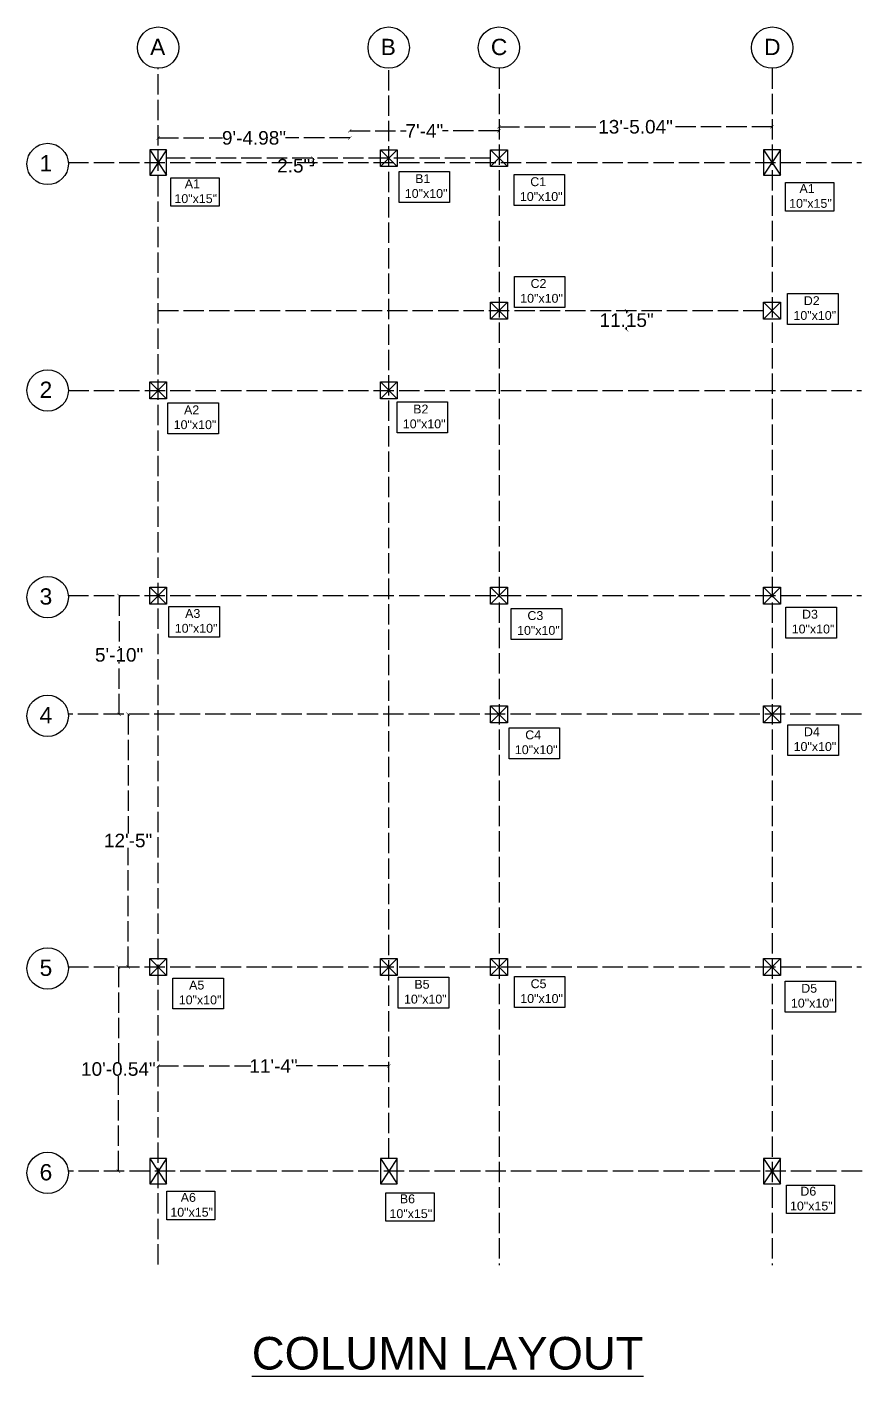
# Model space of a CAD drawing. Header units: inches. Extents: x -19338 to 10560, y -12 to 4973.
# Drawn here: x 1158 to 1650, y 176 to 971 of the extents above; entities that cross this region are included whole.
import ezdxf

# ---------------------------------------------------------------- set-up
doc = ezdxf.new("R2010")
doc.units = ezdxf.units.IN
doc.header["$MEASUREMENT"] = 0
doc.linetypes.add('ACAD_ISO02W100', pattern=[15, 12, -3])
doc.layers.add('C', color=141, linetype='Continuous')
doc.layers.add('C1', color=10, linetype='Continuous')
doc.layers.add('Naming', color=50, linetype='Continuous', plot=False)
doc.styles.get("Standard").update_dxf_attribs({"font": 'arial.ttf'})
doc.dimstyles.get("Standard").update_dxf_attribs({"dimtxt": 8, "dimasz": 2, "dimexe": 0.18, "dimexo": 0.0625, "dimgap": 0.09, "dimtad": 0, "dimtih": 1, "dimtoh": 1, "dimdsep": 46, "dimlunit": 3, "dimtxsty": 'Standard', "dimblk": 'ARCHTICK', "dimcen": 0.09, "dimse1": 1, "dimse2": 1, "dimclrd": 2, "dimadec": 0, "dimazin": 0, "dimtfac": 1, "dimtofl": 0, "dimtmove": 0, "dimatfit": 3, "dimfxl": 1, "dimtolj": 1, "dimtzin": 0, "dimarcsym": 0})

# ---------------------------------------------------------------- blocks, each defined once
blk = doc.blocks.new('_ArchTick')
at = {"color": 0, "linetype": 'ByBlock', "const_width": 0.15}
blk.add_lwpolyline([(-0.5, -0.5), (0.5, 0.5)], dxfattribs=at)
blk = doc.blocks.new('*D19')
at = {"color": 2, "linetype": 'ACAD_ISO02W100', "lineweight": -2, "transparency": 16777216}
for p, q in [((1326.78, 893.86), (1326.78, 891.36)), ((1326.78, 891.36), (1326.78, 889.36)), ((1326.78, 889.36), (1324.78, 889.36))]:
    blk.add_line(p, q, dxfattribs=at)
at = {"layer": 'Defpoints', "color": 0, "linetype": 'ACAD_ISO02W100', "transparency": 16777216}
for p in [(1326.78, 893.86), (1326.78, 891.36), (1326.78, 891.36)]:
    blk.add_point(p, dxfattribs=at)
at = {"color": 2, "linetype": 'ACAD_ISO02W100', "lineweight": -2, "transparency": 16777216, "xscale": 2, "yscale": 2, "zscale": 2}
for p, rotation in [((1326.78, 893.86), 90), ((1326.78, 891.36), 270)]:
    blk.add_blockref('_ArchTick', p, dxfattribs=dict(at, rotation=rotation))
at = {"color": 0, "linetype": 'ACAD_ISO02W100', "transparency": 16777216, "insert": (1315.36, 889.36), "char_height": 8, "attachment_point": 5}
blk.add_mtext('\\A1;2.5"', dxfattribs=at)
blk = doc.blocks.new('*D20')
at = {"color": 2, "linetype": 'ACAD_ISO02W100', "lineweight": -2, "transparency": 16777216}
for p, q in [((1511.63, 803.86), (1511.63, 802.46)), ((1511.63, 792.71), (1511.63, 794.11))]:
    blk.add_line(p, q, dxfattribs=at)
at = {"layer": 'Defpoints', "color": 0, "linetype": 'ACAD_ISO02W100', "transparency": 16777216}
for p in [(1513.16, 803.86), (1511.63, 792.71), (1513.16, 792.71)]:
    blk.add_point(p, dxfattribs=at)
at = {"color": 2, "linetype": 'ACAD_ISO02W100', "lineweight": -2, "transparency": 16777216, "xscale": 2, "yscale": 2, "zscale": 2}
for p, rotation in [((1511.63, 803.86), 90), ((1511.63, 792.71), 270)]:
    blk.add_blockref('_ArchTick', p, dxfattribs=dict(at, rotation=rotation))
at = {"color": 0, "linetype": 'ACAD_ISO02W100', "transparency": 16777216, "insert": (1511.63, 798.28), "char_height": 8, "attachment_point": 5}
blk.add_mtext('\\A1;11.15"', dxfattribs=at)
blk = doc.blocks.new('*D21')
at = {"color": 2, "linetype": 'ACAD_ISO02W100', "lineweight": -2, "transparency": 16777216}
for p, q in [((1235.42, 358.44), (1289.97, 358.44)), ((1371.42, 358.44), (1316.88, 358.44))]:
    blk.add_line(p, q, dxfattribs=at)
at = {"layer": 'Defpoints', "color": 0, "linetype": 'ACAD_ISO02W100', "transparency": 16777216}
for p in [(1371.42, 358.44), (1235.42, 355.96), (1371.42, 355.96)]:
    blk.add_point(p, dxfattribs=at)
at = {"color": 2, "linetype": 'ACAD_ISO02W100', "lineweight": -2, "transparency": 16777216, "xscale": 2, "yscale": 2, "zscale": 2, "rotation": 180}
blk.add_blockref('_ArchTick', (1235.42, 358.44), dxfattribs=at)
at = {"color": 2, "linetype": 'ACAD_ISO02W100', "lineweight": -2, "transparency": 16777216, "xscale": 2, "yscale": 2, "zscale": 2}
blk.add_blockref('_ArchTick', (1371.42, 358.44), dxfattribs=at)
at = {"color": 0, "linetype": 'ACAD_ISO02W100', "transparency": 16777216, "insert": (1303.42, 358.44), "char_height": 8, "attachment_point": 5}
blk.add_mtext('\\A1;11\'-4"', dxfattribs=at)
blk = doc.blocks.new('*D22')
at = {"color": 2, "linetype": 'ACAD_ISO02W100', "lineweight": -2, "transparency": 16777216}
for p, q in [((1235.42, 905.79), (1273.42, 905.79)), ((1348.4, 905.79), (1310.4, 905.79))]:
    blk.add_line(p, q, dxfattribs=at)
at = {"layer": 'Defpoints', "color": 0, "linetype": 'ACAD_ISO02W100', "transparency": 16777216}
for p in [(1235.42, 905.3), (1348.4, 905.79), (1348.4, 905.45)]:
    blk.add_point(p, dxfattribs=at)
at = {"color": 2, "linetype": 'ACAD_ISO02W100', "lineweight": -2, "transparency": 16777216, "xscale": 2, "yscale": 2, "zscale": 2, "rotation": 180}
blk.add_blockref('_ArchTick', (1235.42, 905.79), dxfattribs=at)
at = {"color": 2, "linetype": 'ACAD_ISO02W100', "lineweight": -2, "transparency": 16777216, "xscale": 2, "yscale": 2, "zscale": 2}
blk.add_blockref('_ArchTick', (1348.4, 905.79), dxfattribs=at)
at = {"color": 0, "linetype": 'ACAD_ISO02W100', "transparency": 16777216, "insert": (1291.91, 905.79), "char_height": 8, "attachment_point": 5}
blk.add_mtext('\\A1;9\'-4.98"', dxfattribs=at)
blk = doc.blocks.new('*D23')
at = {"color": 2, "linetype": 'ACAD_ISO02W100', "lineweight": -2, "transparency": 16777216}
for p, q in [((1348.38, 909.96), (1381.69, 909.96)), ((1436.38, 909.96), (1403.07, 909.96))]:
    blk.add_line(p, q, dxfattribs=at)
at = {"layer": 'Defpoints', "color": 0, "linetype": 'ACAD_ISO02W100', "transparency": 16777216}
for p in [(1348.38, 919.33), (1436.38, 919.44), (1436.38, 909.96)]:
    blk.add_point(p, dxfattribs=at)
at = {"color": 2, "linetype": 'ACAD_ISO02W100', "lineweight": -2, "transparency": 16777216, "xscale": 2, "yscale": 2, "zscale": 2, "rotation": 180}
blk.add_blockref('_ArchTick', (1348.38, 909.96), dxfattribs=at)
at = {"color": 2, "linetype": 'ACAD_ISO02W100', "lineweight": -2, "transparency": 16777216, "xscale": 2, "yscale": 2, "zscale": 2}
blk.add_blockref('_ArchTick', (1436.38, 909.96), dxfattribs=at)
at = {"color": 0, "linetype": 'ACAD_ISO02W100', "transparency": 16777216, "insert": (1392.38, 909.96), "char_height": 8, "attachment_point": 5}
blk.add_mtext('\\A1;7\'-4"', dxfattribs=at)
blk = doc.blocks.new('*D24')
at = {"color": 2, "linetype": 'ACAD_ISO02W100', "lineweight": -2, "transparency": 16777216}
for p, q in [((1212.39, 635.86), (1212.39, 605.03)), ((1212.39, 565.86), (1212.39, 596.68))]:
    blk.add_line(p, q, dxfattribs=at)
at = {"layer": 'Defpoints', "color": 0, "linetype": 'ACAD_ISO02W100', "transparency": 16777216}
for p in [(1217.93, 635.86), (1212.39, 565.86), (1217.93, 565.86)]:
    blk.add_point(p, dxfattribs=at)
at = {"color": 2, "linetype": 'ACAD_ISO02W100', "lineweight": -2, "transparency": 16777216, "xscale": 2, "yscale": 2, "zscale": 2}
for p, rotation in [((1212.39, 635.86), 90), ((1212.39, 565.86), 270)]:
    blk.add_blockref('_ArchTick', p, dxfattribs=dict(at, rotation=rotation))
at = {"color": 0, "linetype": 'ACAD_ISO02W100', "transparency": 16777216, "insert": (1212.39, 600.86), "char_height": 8, "attachment_point": 5}
blk.add_mtext('\\A1;5\'-10"', dxfattribs=at)
blk = doc.blocks.new('*D25')
at = {"color": 2, "linetype": 'ACAD_ISO02W100', "lineweight": -2, "transparency": 16777216}
for p, q in [((1217.69, 565.86), (1217.69, 495.53)), ((1217.69, 416.86), (1217.69, 487.18))]:
    blk.add_line(p, q, dxfattribs=at)
at = {"layer": 'Defpoints', "color": 0, "linetype": 'ACAD_ISO02W100', "transparency": 16777216}
for p in [(1217.93, 565.86), (1217.69, 416.86), (1217.93, 416.86)]:
    blk.add_point(p, dxfattribs=at)
at = {"color": 2, "linetype": 'ACAD_ISO02W100', "lineweight": -2, "transparency": 16777216, "xscale": 2, "yscale": 2, "zscale": 2}
for p, rotation in [((1217.69, 565.86), 90), ((1217.69, 416.86), 270)]:
    blk.add_blockref('_ArchTick', p, dxfattribs=dict(at, rotation=rotation))
at = {"color": 0, "linetype": 'ACAD_ISO02W100', "transparency": 16777216, "insert": (1217.69, 491.36), "char_height": 8, "attachment_point": 5}
blk.add_mtext('\\A1;12\'-5"', dxfattribs=at)
blk = doc.blocks.new('*D26')
at = {"color": 2, "linetype": 'ACAD_ISO02W100', "lineweight": -2, "transparency": 16777216}
for p, q in [((1211.95, 416.86), (1211.95, 360.76)), ((1211.95, 296.32), (1211.95, 352.41))]:
    blk.add_line(p, q, dxfattribs=at)
at = {"layer": 'Defpoints', "color": 0, "linetype": 'ACAD_ISO02W100', "transparency": 16777216}
for p in [(1211, 416.86), (1211.17, 296.32), (1211.95, 296.32)]:
    blk.add_point(p, dxfattribs=at)
at = {"color": 2, "linetype": 'ACAD_ISO02W100', "lineweight": -2, "transparency": 16777216, "xscale": 2, "yscale": 2, "zscale": 2}
for p, rotation in [((1211.95, 416.86), 90), ((1211.95, 296.32), 270)]:
    blk.add_blockref('_ArchTick', p, dxfattribs=dict(at, rotation=rotation))
at = {"color": 0, "linetype": 'ACAD_ISO02W100', "transparency": 16777216, "insert": (1211.95, 356.59), "char_height": 8, "attachment_point": 5}
blk.add_mtext('\\A1;10\'-0.54"', dxfattribs=at)
blk = doc.blocks.new('*D28')
at = {"color": 2, "linetype": 'ACAD_ISO02W100', "lineweight": -2, "transparency": 16777216}
for p, q in [((1436.38, 912.34), (1495.68, 912.34)), ((1597.42, 912.34), (1538.13, 912.34))]:
    blk.add_line(p, q, dxfattribs=at)
at = {"layer": 'Defpoints', "color": 0, "linetype": 'ACAD_ISO02W100', "transparency": 16777216}
for p in [(1436.38, 919.44), (1597.42, 915.63), (1436.38, 912.34)]:
    blk.add_point(p, dxfattribs=at)
at = {"color": 2, "linetype": 'ACAD_ISO02W100', "lineweight": -2, "transparency": 16777216, "xscale": 2, "yscale": 2, "zscale": 2, "rotation": 180}
blk.add_blockref('_ArchTick', (1436.38, 912.34), dxfattribs=at)
at = {"color": 2, "linetype": 'ACAD_ISO02W100', "lineweight": -2, "transparency": 16777216, "xscale": 2, "yscale": 2, "zscale": 2}
blk.add_blockref('_ArchTick', (1597.42, 912.34), dxfattribs=at)
at = {"color": 0, "linetype": 'ACAD_ISO02W100', "transparency": 16777216, "insert": (1516.9, 912.34), "char_height": 8, "attachment_point": 5}
blk.add_mtext('\\A1;13\'-5.04"', dxfattribs=at)

msp = doc.modelspace()

# ---------------------------------------------------------------- linework, layer by layer
at = {"linetype": 'ACAD_ISO02W100'}
for p, q in [((1235.424, 241.326), (1235.424, 946.855)), ((1371.424, 303.855), (1371.424, 946.856)), ((1436.424, 946.855), (1436.424, 240.855)), ((1597.424, 946.855), (1597.424, 240.855)), ((1182.424, 891.355), (1650.11, 891.355)), ((1431.424, 893.855), (1240.424, 893.855)), ((1592.424, 803.855), (1235.424, 803.855)), ((1182.458, 756.855), (1650.11, 756.855)), ((1182.424, 635.855), (1650.11, 635.855)), ((1650.11, 565.855), (1182.424, 565.855)), ((1182.424, 416.855), (1650.11, 416.855)), ((1650.424, 296.355), (1182.424, 296.355))]:
    msp.add_line(p, q, dxfattribs=at)
at = {"color": 240, "true_color": 0xed1f24}
for points in [[(1377.427, 885.949), (1407.214, 885.949), (1407.214, 867.713), (1377.427, 867.713)], [(1445.282, 884.157), (1475.068, 884.157), (1475.068, 865.921), (1445.282, 865.921)], [(1445.469, 824.113), (1475.255, 824.113), (1475.255, 805.877), (1445.469, 805.877)], [(1606.576, 813.993), (1636.362, 813.993), (1636.362, 795.757), (1606.576, 795.757)], [(1241.147, 749.584), (1270.934, 749.584), (1270.934, 731.348), (1241.147, 731.348)], [(1376.269, 750.07), (1406.056, 750.07), (1406.056, 731.834), (1376.269, 731.834)], [(1241.794, 629.498), (1271.581, 629.498), (1271.581, 611.262), (1241.794, 611.262)], [(1605.558, 629.069), (1635.344, 629.069), (1635.344, 610.833), (1605.558, 610.833)], [(1443.622, 628.248), (1473.408, 628.248), (1473.408, 610.012), (1443.622, 610.012)], [(1442.323, 557.888), (1472.11, 557.888), (1472.11, 539.652), (1442.323, 539.652)], [(1606.676, 559.733), (1636.463, 559.733), (1636.463, 541.498), (1606.676, 541.498)], [(1244.134, 410.311), (1273.92, 410.311), (1273.92, 392.075), (1244.134, 392.075)], [(1376.948, 410.782), (1406.735, 410.782), (1406.735, 392.546), (1376.948, 392.546)], [(1445.502, 411.122), (1475.288, 411.122), (1475.288, 392.886), (1445.502, 392.886)], [(1605.073, 408.427), (1634.86, 408.427), (1634.86, 390.191), (1605.073, 390.191)]]:
    msp.add_lwpolyline(points, close=True, dxfattribs=at)
for centre in [(1235.424, 959.049), (1371.346, 959.049), (1436.346, 959.049), (1597.458, 959.049), (1170.265, 890.439), (1170.265, 756.855), (1170.265, 634.939), (1170.265, 564.939), (1170.265, 415.939), (1170.265, 295.362)]:
    msp.add_circle(centre, 12.193)
at = {"layer": 'C'}
for p, q in [((1240.424, 898.855), (1230.424, 883.855)), ((1230.424, 898.855), (1240.424, 883.855)), ((1602.424, 898.855), (1592.424, 883.855)), ((1592.424, 898.855), (1602.424, 883.855)), ((1240.424, 303.855), (1230.424, 288.855)), ((1230.424, 303.855), (1240.424, 288.855)), ((1376.424, 303.855), (1366.424, 288.855)), ((1366.424, 303.855), (1376.424, 288.855)), ((1602.424, 303.855), (1592.424, 288.855)), ((1592.424, 303.855), (1602.424, 288.855))]:
    msp.add_line(p, q, dxfattribs=at)
for points in [[(1230.424, 883.855), (1240.424, 883.855), (1240.424, 898.855), (1230.424, 898.855)], [(1592.424, 883.855), (1602.424, 883.855), (1602.424, 898.855), (1592.424, 898.855)], [(1242.878, 882.349), (1271.306, 882.349), (1271.306, 865.508), (1242.878, 865.508)], [(1605.324, 879.543), (1633.752, 879.543), (1633.752, 862.703), (1605.324, 862.703)], [(1230.424, 288.855), (1240.424, 288.855), (1240.424, 303.855), (1230.424, 303.855)], [(1366.424, 288.855), (1376.424, 288.855), (1376.424, 303.855), (1366.424, 303.855)], [(1592.424, 288.855), (1602.424, 288.855), (1602.424, 303.855), (1592.424, 303.855)], [(1605.838, 288.183), (1634.266, 288.183), (1634.266, 271.342), (1605.838, 271.342)], [(1240.482, 284.525), (1268.91, 284.525), (1268.91, 267.684), (1240.482, 267.684)], [(1369.698, 283.688), (1398.126, 283.688), (1398.126, 266.847), (1369.698, 266.847)]]:
    msp.add_lwpolyline(points, close=True, dxfattribs=at)
at = {"layer": 'C1'}
for p, q in [((1366.424, 898.855), (1376.424, 888.855)), ((1376.424, 898.855), (1366.424, 888.855)), ((1431.424, 898.855), (1441.424, 888.855)), ((1441.424, 898.855), (1431.424, 888.855)), ((1431.424, 808.855), (1441.424, 798.855)), ((1441.424, 808.855), (1431.424, 798.855)), ((1592.424, 808.855), (1602.424, 798.855)), ((1602.424, 808.855), (1592.424, 798.855)), ((1230.424, 761.855), (1240.424, 751.855)), ((1240.424, 761.855), (1230.424, 751.855)), ((1366.424, 761.855), (1376.424, 751.855)), ((1376.424, 761.855), (1366.424, 751.855)), ((1230.424, 640.855), (1240.424, 630.855)), ((1240.424, 640.855), (1230.424, 630.855)), ((1431.424, 640.855), (1441.424, 630.855)), ((1441.424, 640.855), (1431.424, 630.855)), ((1592.424, 640.855), (1602.424, 630.855)), ((1602.424, 640.855), (1592.424, 630.855)), ((1431.424, 570.855), (1441.424, 560.855)), ((1441.424, 570.855), (1431.424, 560.855)), ((1592.424, 570.855), (1602.424, 560.855)), ((1602.424, 570.855), (1592.424, 560.855)), ((1230.424, 421.855), (1240.424, 411.855)), ((1240.424, 421.855), (1230.424, 411.855)), ((1366.424, 421.855), (1376.424, 411.855)), ((1376.424, 421.855), (1366.424, 411.855)), ((1431.424, 421.855), (1441.424, 411.855)), ((1441.424, 421.855), (1431.424, 411.855)), ((1592.424, 421.855), (1602.424, 411.855)), ((1602.424, 421.855), (1592.424, 411.855)), ((1240.424, 303.855), (1230.424, 288.855)), ((1230.424, 303.855), (1240.424, 288.855)), ((1376.424, 303.855), (1366.424, 288.855)), ((1366.424, 303.855), (1376.424, 288.855))]:
    msp.add_line(p, q, dxfattribs=at)
for points in [[(1376.424, 888.855), (1366.424, 888.855), (1366.424, 898.855), (1376.424, 898.855)], [(1441.424, 888.855), (1431.424, 888.855), (1431.424, 898.855), (1441.424, 898.855)], [(1441.424, 798.855), (1431.424, 798.855), (1431.424, 808.855), (1441.424, 808.855)], [(1602.424, 798.855), (1592.424, 798.855), (1592.424, 808.855), (1602.424, 808.855)], [(1240.424, 751.855), (1230.424, 751.855), (1230.424, 761.855), (1240.424, 761.855)], [(1376.424, 751.855), (1366.424, 751.855), (1366.424, 761.855), (1376.424, 761.855)], [(1240.424, 630.855), (1230.424, 630.855), (1230.424, 640.855), (1240.424, 640.855)], [(1441.424, 630.855), (1431.424, 630.855), (1431.424, 640.855), (1441.424, 640.855)], [(1602.424, 630.855), (1592.424, 630.855), (1592.424, 640.855), (1602.424, 640.855)], [(1441.424, 560.855), (1431.424, 560.855), (1431.424, 570.855), (1441.424, 570.855)], [(1602.424, 560.855), (1592.424, 560.855), (1592.424, 570.855), (1602.424, 570.855)], [(1240.424, 411.855), (1230.424, 411.855), (1230.424, 421.855), (1240.424, 421.855)], [(1376.424, 411.855), (1366.424, 411.855), (1366.424, 421.855), (1376.424, 421.855)], [(1441.424, 411.855), (1431.424, 411.855), (1431.424, 421.855), (1441.424, 421.855)], [(1602.424, 411.855), (1592.424, 411.855), (1592.424, 421.855), (1602.424, 421.855)], [(1230.424, 288.855), (1240.424, 288.855), (1240.424, 303.855), (1230.424, 303.855)], [(1366.424, 288.855), (1376.424, 288.855), (1376.424, 303.855), (1366.424, 303.855)]]:
    msp.add_lwpolyline(points, close=True, dxfattribs=at)

# ---------------------------------------------------------------- texts
at = {"char_height": 9.6, "attachment_point": 1}
for s, insert in [('A', (1230.67, 964.257)), ('B', (1366.592, 964.257)), ('C', (1431.592, 964.257)), ('D', (1592.704, 964.257)), ('1', (1165.511, 895.648)), ('2', (1165.511, 762.064)), ('3', (1165.511, 640.148)), ('4', (1165.511, 570.148)), ('5', (1165.511, 421.148)), ('6', (1165.511, 300.57))]:
    msp.add_mtext_dynamic_manual_height_columns(s, width=5318.3102, gutter_width=80, heights=[0], dxfattribs=dict(at, insert=insert))
at = {"color": 240, "true_color": 0xed1f24, "char_height": 5.2416, "attachment_point": 1}
for s, insert in [('   B1\\P10"x10"', (1380.85, 884.398)), ('   C1\\P10"x10"', (1448.704, 882.606)), ('   C2\\P10"x10"', (1448.891, 822.563)), ('   D2\\P10"x10"', (1609.999, 812.442)), ('   A2\\P10"x10"', (1244.57, 748.033)), ('   B2\\P10"x10"', (1379.692, 748.519)), ('   A3\\P10"x10"', (1245.217, 627.947)), ('   C3\\P10"x10"', (1447.044, 626.697)), ('   D3\\P10"x10"', (1608.98, 627.519)), ('   D4\\P10"x10"', (1610.099, 558.183)), ('   C4\\P10"x10"', (1445.746, 556.337)), ('   A5\\P10"x10"', (1247.556, 408.76)), ('   B5\\P10"x10"', (1380.371, 409.231)), ('   C5\\P10"x10"', (1448.924, 409.572)), ('   D5\\P10"x10"', (1608.496, 406.876))]:
    msp.add_mtext_dynamic_manual_height_columns(s, width=6366.94365, gutter_width=109.2, heights=[0], dxfattribs=dict(at, insert=insert))
at = {"layer": 'C', "char_height": 5.2416, "attachment_point": 1}
for s, insert in [('   A1\\P10"x15"', (1245.002, 881.367)), ('   A1\\P10"x15"', (1607.448, 878.562)), ('   D6\\P10"x15"', (1607.962, 287.201)), ('   A6\\P10"x15"', (1242.606, 283.544)), ('   B6\\P10"x15"', (1371.822, 282.707))]:
    msp.add_mtext_dynamic_manual_height_columns(s, width=3820.16619, gutter_width=65.52, heights=[0], dxfattribs=dict(at, insert=insert))
at = {"layer": 'Naming', "insert": (1290.626, 198.605), "char_height": 19.2, "attachment_point": 1}
msp.add_mtext_dynamic_manual_height_columns('{\\LCOLUMN LAYOUT}', width=6381.97224, gutter_width=96, heights=[0], dxfattribs=at)

# ---------------------------------------------------------------- dimensions: what is measured, and where the dimension line sits
at = {"linetype": 'ACAD_ISO02W100'}
for base, p1, p2, picture, middle in [((1436.383, 909.958), (1348.383, 919.326), (1436.383, 919.443), '*D23', (1392.383, 909.958)), ((1436.383, 912.344), (1597.424, 915.632), (1436.383, 919.443), '*D28', (1516.903, 912.344)), ((1348.402, 905.792), (1235.424, 905.304), (1348.402, 905.455), '*D22', (1291.913, 905.792)), ((1371.424, 358.439), (1235.424, 355.963), (1371.424, 355.963), '*D21', (1303.424, 358.439))]:
    dim = msp.add_linear_dim(base=base, p1=p1, p2=p2, dimstyle='Standard', dxfattribs=at)
    dim.commit()
    dim.dimension.update_dxf_attribs({"geometry": picture, "text_midpoint": middle})
for base, p1, p2, picture, middle in [((1326.775, 891.355), (1326.775, 893.855), (1326.775, 891.355), '*D19', (1315.359, 889.355)), ((1511.627, 792.708), (1513.162, 803.855), (1513.156, 792.708), '*D20', (1511.627, 798.282)), ((1212.393, 565.855), (1217.932, 635.855), (1217.932, 565.855), '*D24', (1212.393, 600.855)), ((1217.687, 416.855), (1217.932, 565.855), (1217.932, 416.855), '*D25', (1217.687, 491.355)), ((1211.951, 296.316), (1211.004, 416.855), (1211.165, 296.316), '*D26', (1211.951, 356.586))]:
    dim = msp.add_linear_dim(base=base, p1=p1, p2=p2, angle=90, dimstyle='Standard', dxfattribs=at)
    dim.commit()
    dim.dimension.update_dxf_attribs({"geometry": picture, "text_midpoint": middle})

doc.saveas('drawing.dxf')
